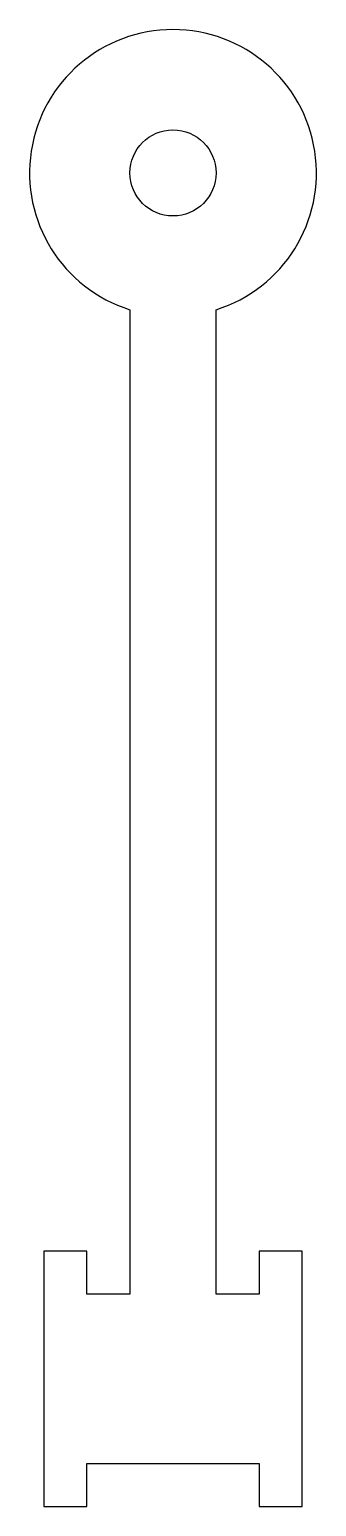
# Model space of a CAD drawing. Header units: millimetres. Extents: x -10 to 10, y -30 to 73.
import ezdxf

# ---------------------------------------------------------------- set-up
doc = ezdxf.new("R2010")
doc.units = ezdxf.units.MM
doc.layers.get('0').update_dxf_attribs({"linetype": 'CONTINUOUS'})

msp = doc.modelspace()

# ---------------------------------------------------------------- linework, layer by layer
msp.add_lwpolyline([(3, 53.66, 6.513131), (-3, 53.66), (-3, -15), (-6, -15), (-6, -12), (-9, -12), (-9, -29.8), (-6, -29.8), (-6, -26.8), (6, -26.8), (6, -29.8), (9, -29.8), (9, -12), (6, -12), (6, -15), (3, -15)], format="xyb", close=True)
msp.add_circle((0, 63.2), 3)

doc.saveas('drawing.dxf')
